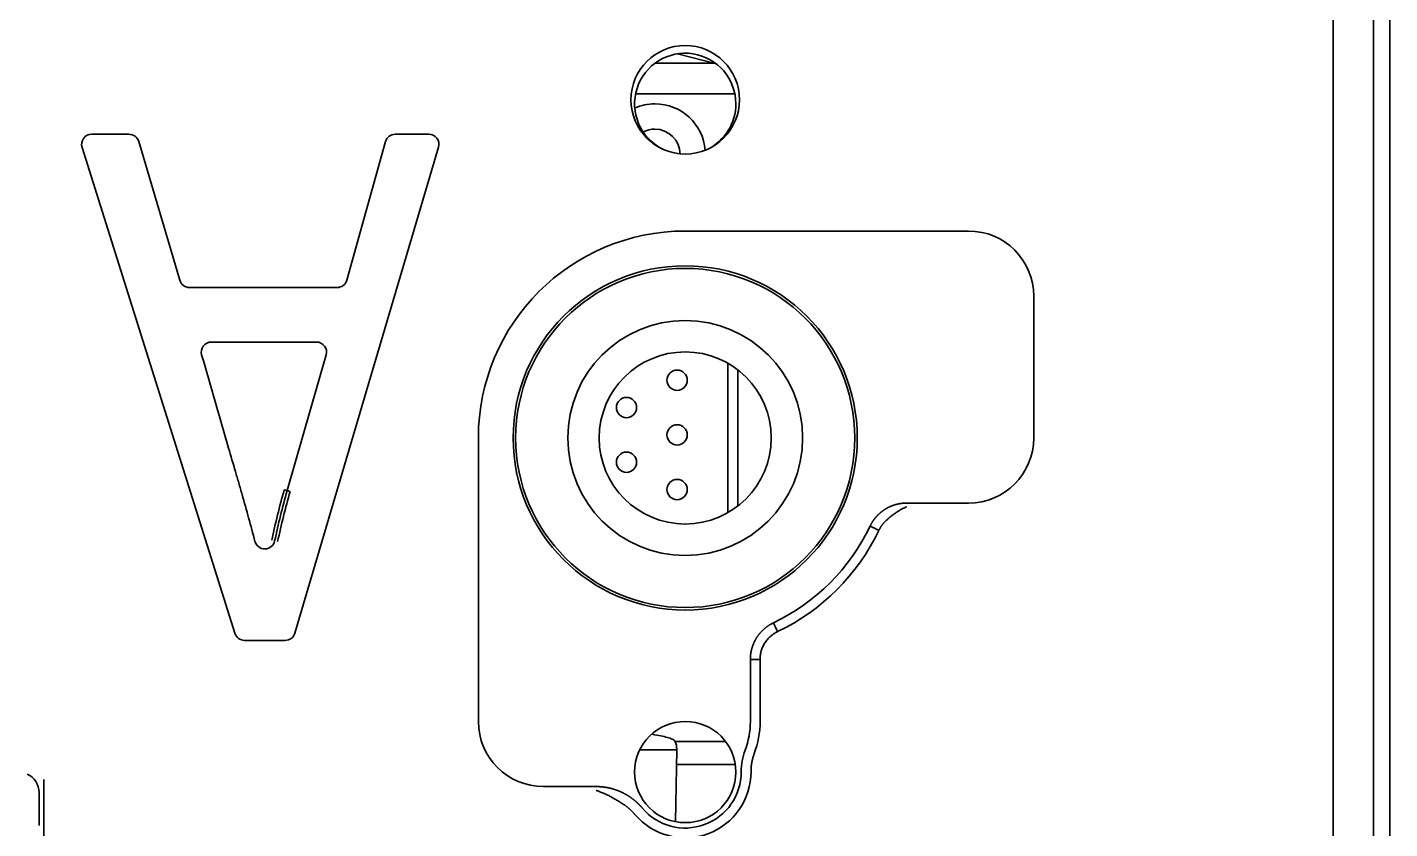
# Model space of a CAD drawing. Header units: inches. Extents: x 90 to 4162, y -443 to 3471.
# Drawn here: x 2934.4 to 3001.7, y 2672 to 2711.6 of the extents above; entities that cross this region are included whole.
import ezdxf

# ---------------------------------------------------------------- set-up
doc = ezdxf.new("R2010")
doc.units = ezdxf.units.IN
doc.layers.add('1', color=7, linetype='Continuous', true_color=0xffffff)

msp = doc.modelspace()

# ---------------------------------------------------------------- linework, layer by layer
at = {"layer": '1', "color": 7, "linetype": 'Continuous', "lineweight": 35}
for p, q in [((3000.891, 3299.226), (3000.891, 2659.376)), ((3001.691, 2642.176), (3001.691, 2964.373)), ((2998.891, 2659.076), (2998.891, 2750.778)), ((2998.891, 2749.277), (2998.891, 2663.276)), ((2968.431, 2709.746), (2966.506, 2710.247)), ((2968.314, 2709.776), (2965.391, 2709.776)), ((2969.34, 2708.276), (2964.442, 2708.276)), ((2939.416, 2706.276), (2937.573, 2706.276)), ((2954.222, 2706.276), (2952.569, 2706.276)), ((2937.096, 2705.626), (2944.649, 2681.626)), ((2941.927, 2699.062), (2939.895, 2705.918)), ((2947.611, 2681.635), (2954.701, 2705.635)), ((2952.087, 2705.911), (2950.176, 2699.07)), ((2980.891, 2701.494), (2966.891, 2701.494)), ((2949.694, 2698.704), (2942.407, 2698.704)), ((2984.108, 2691.276), (2984.108, 2698.276)), ((2943.486, 2696.012), (2948.676, 2696.012)), ((2949.157, 2695.373), (2947.229, 2688.676)), ((2968.991, 2694.969), (2968.991, 2687.58)), ((2969.491, 2687.912), (2969.491, 2694.636)), ((2956.674, 2691.276), (2956.674, 2677.276)), ((2977.827, 2688.059), (2980.891, 2688.059)), ((2945.126, 2681.276), (2947.131, 2681.276)), ((2970.108, 2677.276), (2970.108, 2680.34)), ((2970.591, 2680.34), (2970.591, 2677.276)), ((2964.646, 2675.876), (2966.473, 2675.876)), ((2968.891, 2676.276), (2966.354, 2676.276)), ((2966.473, 2675.876), (2966.411, 2672.323)), ((2966.473, 2675.876), (2966.473, 2675.919)), ((2969.363, 2675.151), (2966.461, 2675.151)), ((2935.207, 2660.591), (2935.207, 2674.404)), ((2959.891, 2674.059), (2962.482, 2674.059)), ((2934.979, 2673.765), (2934.979, 2672.14)), ((2934.979, 2673.765), (2934.979, 2673.765)), ((2934.979, 2673.765), (2934.979, 2672.14))]:
    msp.add_line(p, q, dxfattribs=at)
for centre, radius in [((2966.891, 2707.976), 2.68), ((2966.891, 2691.276), 8.5), ((2966.891, 2691.274), 8.375), ((2966.891, 2691.274), 5.8), ((2966.891, 2691.274), 4.25), ((2966.891, 2674.776), 2.5)]:
    msp.add_circle(centre, radius, dxfattribs=at)
for centre, radius, start, end in [((2966.891, 2707.776), 2.5, 0, 243.30375), ((2965.391, 2705.276), 2.5, 90, 113.36906), ((2965.391, 2705.276), 2.5, 4.7025, 90), ((2966.891, 2707.776), 2.5, 296.69062, 0), ((2937.573, 2705.776), 0.5, 90, 197.47032), ((2939.416, 2705.776), 0.5, 16.50585, 90), ((2952.569, 2705.776), 0.5, 90, 164.3881), ((2954.222, 2705.776), 0.5, 343.54075, 90), ((2965.391, 2705.276), 1.25, 90, 117.49781), ((2965.391, 2705.276), 1.25, 0.57375, 90), ((2966.891, 2691.276), 10.217, 90, 180), ((2980.891, 2698.276), 3.217, 0, 90), ((2942.407, 2699.204), 0.5, 196.50585, 270), ((2949.694, 2699.204), 0.5, 270, 344.3881), ((2943.486, 2695.512), 0.5, 90, 196.1636), ((2948.676, 2695.512), 0.5, 343.94567, 90), ((2966.491, 2694.126), 0.5, 0, 180), ((2966.491, 2694.126), 0.5, 180, 0), ((2963.991, 2692.776), 0.5, 0, 180), ((2963.991, 2692.776), 0.5, 180, 0), ((2966.491, 2691.426), 0.5, 0, 180), ((2966.491, 2691.426), 0.5, 180, 0), ((2980.891, 2691.276), 3.217, 270, 0), ((2963.991, 2690.076), 0.5, 0, 180), ((2963.991, 2690.076), 0.5, 180, 0), ((2966.491, 2688.726), 0.5, 0, 180), ((2966.491, 2688.726), 0.5, 180, 0), ((2966.891, 2691.276), 10.117, 295.50031, 334.49969), ((2966.891, 2691.276), 10.6, 295.50031, 334.49969), ((2946.123, 2686.296), 0.5, 194.73644, 347.89897), ((2945.126, 2681.776), 0.5, 197.47032, 270), ((2947.131, 2681.776), 0.5, 270, 343.54075), ((2959.891, 2677.276), 3.217, 180, 270), ((2966.091, 2677.276), 4.017, 339.36558, 0), ((2966.091, 2677.276), 4.5, 339.36558, 0), ((2966.891, 2674.776), 3.25, 220.12402, 0.27494), ((2966.891, 2674.776), 2.767, 220.12402, 0.27494)]:
    msp.add_arc(centre, radius, start, end, dxfattribs=at)
for centre, major_axis, ratio, start_param, end_param in [((2947.085, 2688.717), (0.144, -0.041), 0.003982, 4.712389, 6.283185), ((2947.374, 2688.635), (0.144, -0.041), 0.003982, 3.141593, 4.712389), ((2933.978, 2673.763), (-0.709, -0.709), 0.997569, 2.356803, 3.502669)]:
    msp.add_ellipse(centre, major_axis=major_axis, ratio=ratio, start_param=start_param, end_param=end_param, dxfattribs=at)
for points, knots in [([(2945.639, 2686.169), (2945.538, 2686.554), (2945.434, 2686.939), (2945.221, 2687.708), (2945.113, 2688.092), (2944.949, 2688.668), (2944.894, 2688.859), (2944.783, 2689.243), (2944.727, 2689.434), (2944.56, 2690.009), (2944.005, 2691.924), (2943.45, 2693.84), (2943.006, 2695.372)], [0, 0, 0, 0, 0.125, 0.125, 0.25, 0.25, 0.3125, 0.3125, 0.375, 0.375, 0.5, 1, 1, 1, 1]), ([(2946.465, 2686.222), (2946.555, 2686.641), (2946.651, 2687.059), (2946.858, 2687.891), (2946.968, 2688.305), (2947.085, 2688.717)], [0, 0, 0, 0, 0.5, 0.5, 1, 1, 1, 1]), ([(2947.229, 2688.676), (2947.113, 2688.265), (2947.003, 2687.853), (2946.797, 2687.024), (2946.701, 2686.608), (2946.612, 2686.191)], [0, 0, 0, 0, 0.5, 0.5, 1, 1, 1, 1]), ([(2976.023, 2686.921), (2976.026, 2686.928), (2976.033, 2686.942), (2976.043, 2686.963), (2976.054, 2686.984), (2976.065, 2687.004), (2976.076, 2687.025), (2976.088, 2687.045), (2976.099, 2687.066), (2976.111, 2687.086), (2976.124, 2687.106), (2976.136, 2687.126), (2976.149, 2687.146), (2976.161, 2687.165), (2976.174, 2687.185), (2976.188, 2687.204), (2976.201, 2687.223), (2976.215, 2687.242), (2976.229, 2687.261), (2976.243, 2687.28), (2976.258, 2687.298), (2976.272, 2687.316), (2976.287, 2687.335), (2976.302, 2687.353), (2976.317, 2687.37), (2976.333, 2687.388), (2976.348, 2687.405), (2976.364, 2687.423), (2976.38, 2687.44), (2976.397, 2687.457), (2976.413, 2687.473), (2976.43, 2687.49), (2976.447, 2687.506), (2976.464, 2687.522), (2976.481, 2687.538), (2976.498, 2687.554), (2976.516, 2687.569), (2976.534, 2687.584), (2976.552, 2687.599), (2976.57, 2687.614), (2976.588, 2687.629), (2976.607, 2687.643), (2976.625, 2687.658), (2976.644, 2687.671), (2976.663, 2687.685), (2976.682, 2687.699), (2976.701, 2687.712), (2976.721, 2687.725), (2976.741, 2687.738), (2976.76, 2687.751), (2976.78, 2687.763), (2976.8, 2687.775), (2976.82, 2687.787), (2976.841, 2687.799), (2976.861, 2687.81), (2976.882, 2687.821), (2976.902, 2687.832), (2976.923, 2687.843), (2976.944, 2687.854), (2976.965, 2687.864), (2976.987, 2687.874), (2977.008, 2687.884), (2977.029, 2687.893), (2977.051, 2687.902), (2977.073, 2687.911), (2977.094, 2687.92), (2977.116, 2687.928), (2977.138, 2687.937), (2977.16, 2687.945), (2977.182, 2687.952), (2977.205, 2687.96), (2977.227, 2687.967), (2977.249, 2687.974), (2977.272, 2687.98), (2977.294, 2687.987), (2977.317, 2687.993), (2977.34, 2687.999), (2977.362, 2688.004), (2977.385, 2688.01), (2977.408, 2688.015), (2977.431, 2688.019), (2977.454, 2688.024), (2977.477, 2688.028), (2977.5, 2688.032), (2977.523, 2688.036), (2977.547, 2688.039), (2977.57, 2688.042), (2977.593, 2688.045), (2977.616, 2688.048), (2977.64, 2688.05), (2977.663, 2688.052), (2977.686, 2688.054), (2977.71, 2688.056), (2977.733, 2688.057), (2977.757, 2688.058), (2977.78, 2688.058), (2977.803, 2688.059), (2977.819, 2688.059), (2977.827, 2688.059)], [0, 0, 0, 0, 0.010418, 0.020835, 0.031252, 0.04167, 0.052087, 0.062504, 0.072921, 0.083338, 0.093755, 0.104172, 0.114589, 0.125006, 0.135423, 0.145839, 0.156256, 0.166673, 0.177089, 0.187506, 0.197922, 0.208339, 0.218755, 0.229171, 0.239588, 0.250004, 0.26042, 0.270837, 0.281253, 0.291669, 0.302085, 0.312501, 0.322917, 0.333334, 0.34375, 0.354166, 0.364582, 0.374998, 0.385414, 0.39583, 0.406246, 0.416662, 0.427078, 0.437494, 0.44791, 0.458326, 0.468742, 0.479158, 0.489574, 0.49999, 0.510406, 0.520822, 0.531238, 0.541654, 0.55207, 0.562486, 0.572902, 0.583318, 0.593735, 0.604151, 0.614567, 0.624983, 0.6354, 0.645816, 0.656232, 0.666648, 0.677065, 0.687481, 0.697898, 0.708314, 0.718731, 0.729147, 0.739564, 0.749981, 0.760398, 0.770814, 0.781231, 0.791648, 0.802065, 0.812482, 0.822899, 0.833316, 0.843733, 0.854151, 0.864568, 0.874985, 0.885403, 0.89582, 0.906238, 0.916656, 0.927073, 0.937491, 0.947909, 0.958327, 0.968745, 0.979163, 0.989582, 1, 1, 1, 1]), ([(2976.77, 2687.151), (2976.81, 2687.19), (2976.85, 2687.228), (2976.932, 2687.302), (2976.973, 2687.337), (2977.057, 2687.407), (2977.099, 2687.441), (2977.164, 2687.489), (2977.185, 2687.506), (2977.229, 2687.537), (2977.251, 2687.552), (2977.296, 2687.582), (2977.318, 2687.597), (2977.351, 2687.619), (2977.363, 2687.627), (2977.385, 2687.641), (2977.396, 2687.648), (2977.452, 2687.683), (2977.497, 2687.711), (2977.587, 2687.762), (2977.633, 2687.786), (2977.703, 2687.82), (2977.726, 2687.831), (2977.762, 2687.847), (2977.774, 2687.852), (2977.791, 2687.859), (2977.797, 2687.862), (2977.805, 2687.865), (2977.807, 2687.866), (2977.809, 2687.867), (2977.811, 2687.868), (2977.811, 2687.868), (2977.815, 2687.869), (2977.818, 2687.87), (2977.822, 2687.871)], [0, 0, 0, 0, 0.125, 0.125, 0.25, 0.25, 0.375, 0.375, 0.4375, 0.4375, 0.5, 0.5, 0.5625, 0.5625, 0.59375, 0.59375, 0.625, 0.625, 0.75, 0.75, 0.875, 0.875, 0.9375, 0.9375, 0.96875, 0.96875, 0.984375, 0.984375, 0.988281, 0.990234, 0.990234, 0.992188, 0.992188, 1, 1, 1, 1]), ([(2970.108, 2680.34), (2970.108, 2680.348), (2970.109, 2680.364), (2970.109, 2680.387), (2970.11, 2680.411), (2970.111, 2680.434), (2970.112, 2680.458), (2970.113, 2680.481), (2970.115, 2680.504), (2970.117, 2680.528), (2970.12, 2680.551), (2970.122, 2680.574), (2970.125, 2680.598), (2970.128, 2680.621), (2970.132, 2680.644), (2970.135, 2680.667), (2970.139, 2680.69), (2970.144, 2680.713), (2970.148, 2680.736), (2970.153, 2680.759), (2970.158, 2680.782), (2970.163, 2680.805), (2970.169, 2680.828), (2970.175, 2680.85), (2970.181, 2680.873), (2970.187, 2680.896), (2970.194, 2680.918), (2970.201, 2680.941), (2970.208, 2680.963), (2970.215, 2680.985), (2970.223, 2681.007), (2970.231, 2681.029), (2970.239, 2681.051), (2970.248, 2681.073), (2970.256, 2681.095), (2970.265, 2681.117), (2970.274, 2681.138), (2970.284, 2681.16), (2970.294, 2681.181), (2970.304, 2681.202), (2970.314, 2681.223), (2970.324, 2681.244), (2970.335, 2681.265), (2970.346, 2681.286), (2970.357, 2681.306), (2970.369, 2681.327), (2970.38, 2681.347), (2970.392, 2681.367), (2970.404, 2681.387), (2970.417, 2681.407), (2970.429, 2681.427), (2970.442, 2681.446), (2970.455, 2681.466), (2970.469, 2681.485), (2970.482, 2681.504), (2970.496, 2681.523), (2970.51, 2681.542), (2970.524, 2681.561), (2970.539, 2681.579), (2970.553, 2681.598), (2970.568, 2681.616), (2970.583, 2681.634), (2970.598, 2681.651), (2970.614, 2681.669), (2970.629, 2681.686), (2970.645, 2681.704), (2970.661, 2681.721), (2970.678, 2681.738), (2970.694, 2681.754), (2970.711, 2681.771), (2970.728, 2681.787), (2970.745, 2681.803), (2970.762, 2681.819), (2970.78, 2681.835), (2970.797, 2681.85), (2970.815, 2681.865), (2970.833, 2681.88), (2970.851, 2681.895), (2970.869, 2681.91), (2970.888, 2681.924), (2970.906, 2681.938), (2970.925, 2681.952), (2970.944, 2681.966), (2970.963, 2681.98), (2970.983, 2681.993), (2971.002, 2682.006), (2971.022, 2682.019), (2971.042, 2682.032), (2971.061, 2682.044), (2971.082, 2682.056), (2971.102, 2682.068), (2971.122, 2682.08), (2971.142, 2682.091), (2971.163, 2682.102), (2971.184, 2682.113), (2971.205, 2682.124), (2971.226, 2682.134), (2971.24, 2682.141), (2971.247, 2682.145)], [0, 0, 0, 0, 0.010418, 0.020837, 0.031255, 0.041673, 0.052091, 0.062509, 0.072927, 0.083344, 0.093762, 0.10418, 0.114597, 0.125015, 0.135432, 0.145849, 0.156267, 0.166684, 0.177101, 0.187518, 0.197935, 0.208352, 0.218769, 0.229186, 0.239602, 0.250019, 0.260436, 0.270852, 0.281269, 0.291686, 0.302102, 0.312519, 0.322935, 0.333351, 0.343768, 0.354184, 0.3646, 0.375017, 0.385433, 0.395849, 0.406265, 0.416681, 0.427098, 0.437514, 0.44793, 0.458346, 0.468762, 0.479178, 0.489594, 0.50001, 0.510426, 0.520842, 0.531258, 0.541674, 0.55209, 0.562506, 0.572922, 0.583338, 0.593754, 0.60417, 0.614586, 0.625002, 0.635418, 0.645834, 0.65625, 0.666666, 0.677083, 0.687499, 0.697915, 0.708331, 0.718747, 0.729163, 0.73958, 0.749996, 0.760412, 0.770829, 0.781245, 0.791661, 0.802078, 0.812494, 0.822911, 0.833327, 0.843744, 0.854161, 0.864577, 0.874994, 0.885411, 0.895828, 0.906245, 0.916662, 0.927079, 0.937496, 0.947913, 0.95833, 0.968748, 0.979165, 0.989582, 1, 1, 1, 1]), ([(2966.397, 2676.285), (2966.383, 2676.316), (2966.317, 2676.376), (2966.101, 2676.463), (2965.789, 2676.545), (2965.483, 2676.603), (2965.291, 2676.634), (2965.246, 2676.641)], [0, 0, 0, 0, 0.239772, 0.475409, 0.706252, 0.931821, 1, 1, 1, 1]), ([(2966.473, 2675.919), (2966.47, 2676.036), (2966.447, 2676.162), (2966.397, 2676.284), (2966.396, 2676.285)], [0, 0, 0, 0, 0.993419, 1, 1, 1, 1]), ([(2969.658, 2674.79), (2969.658, 2674.972), (2969.673, 2675.154), (2969.738, 2675.513), (2969.787, 2675.69), (2969.851, 2675.861)], [0, 0, 0, 0, 0.5, 0.5, 1, 1, 1, 1]), ([(2962.482, 2674.059), (2962.491, 2674.059), (2962.51, 2674.059), (2962.537, 2674.058), (2962.564, 2674.058), (2962.591, 2674.057), (2962.618, 2674.056), (2962.645, 2674.055), (2962.673, 2674.053), (2962.7, 2674.051), (2962.727, 2674.049), (2962.754, 2674.047), (2962.781, 2674.044), (2962.808, 2674.041), (2962.835, 2674.038), (2962.862, 2674.035), (2962.889, 2674.031), (2962.916, 2674.027), (2962.943, 2674.023), (2962.97, 2674.019), (2962.996, 2674.015), (2963.023, 2674.01), (2963.05, 2674.005), (2963.077, 2674), (2963.103, 2673.994), (2963.13, 2673.988), (2963.156, 2673.982), (2963.183, 2673.976), (2963.209, 2673.97), (2963.235, 2673.963), (2963.262, 2673.956), (2963.288, 2673.949), (2963.314, 2673.941), (2963.34, 2673.934), (2963.366, 2673.926), (2963.392, 2673.918), (2963.418, 2673.909), (2963.444, 2673.901), (2963.47, 2673.892), (2963.495, 2673.883), (2963.521, 2673.873), (2963.546, 2673.864), (2963.572, 2673.854), (2963.597, 2673.844), (2963.622, 2673.834), (2963.647, 2673.823), (2963.672, 2673.813), (2963.697, 2673.802), (2963.722, 2673.791), (2963.747, 2673.779), (2963.771, 2673.768), (2963.796, 2673.756), (2963.82, 2673.744), (2963.844, 2673.732), (2963.868, 2673.719), (2963.893, 2673.707), (2963.916, 2673.694), (2963.94, 2673.681), (2963.964, 2673.667), (2963.988, 2673.654), (2964.011, 2673.64), (2964.034, 2673.626), (2964.057, 2673.612), (2964.081, 2673.598), (2964.103, 2673.583), (2964.126, 2673.568), (2964.149, 2673.553), (2964.171, 2673.538), (2964.194, 2673.522), (2964.216, 2673.507), (2964.238, 2673.491), (2964.26, 2673.475), (2964.282, 2673.459), (2964.304, 2673.442), (2964.325, 2673.426), (2964.347, 2673.409), (2964.368, 2673.392), (2964.389, 2673.375), (2964.41, 2673.357), (2964.431, 2673.34), (2964.451, 2673.322), (2964.472, 2673.304), (2964.492, 2673.286), (2964.512, 2673.268), (2964.532, 2673.249), (2964.552, 2673.23), (2964.571, 2673.212), (2964.591, 2673.193), (2964.61, 2673.173), (2964.629, 2673.154), (2964.648, 2673.134), (2964.666, 2673.115), (2964.685, 2673.095), (2964.703, 2673.075), (2964.722, 2673.055), (2964.74, 2673.034), (2964.757, 2673.014), (2964.769, 2673), (2964.775, 2672.993)], [0, 0, 0, 0, 0.010418, 0.020835, 0.031253, 0.04167, 0.052088, 0.062505, 0.072922, 0.08334, 0.093757, 0.104175, 0.114592, 0.125009, 0.135426, 0.145844, 0.156261, 0.166678, 0.177095, 0.187512, 0.197929, 0.208347, 0.218764, 0.229181, 0.239598, 0.250015, 0.260432, 0.270849, 0.281266, 0.291683, 0.302099, 0.312516, 0.322933, 0.33335, 0.343767, 0.354184, 0.364601, 0.375017, 0.385434, 0.395851, 0.406267, 0.416684, 0.427101, 0.437518, 0.447934, 0.458351, 0.468767, 0.479184, 0.489601, 0.500017, 0.510434, 0.52085, 0.531267, 0.541683, 0.5521, 0.562516, 0.572933, 0.583349, 0.593766, 0.604182, 0.614599, 0.625015, 0.635431, 0.645848, 0.656264, 0.66668, 0.677097, 0.687513, 0.697929, 0.708346, 0.718762, 0.729178, 0.739595, 0.750011, 0.760427, 0.770844, 0.78126, 0.791676, 0.802092, 0.812509, 0.822925, 0.833341, 0.843757, 0.854173, 0.86459, 0.875006, 0.885422, 0.895838, 0.906254, 0.916671, 0.927087, 0.937503, 0.947919, 0.958335, 0.968752, 0.979168, 0.989584, 1, 1, 1, 1]), ([(2962.486, 2673.871), (2962.49, 2673.87), (2962.493, 2673.869), (2962.498, 2673.867), (2962.499, 2673.867), (2962.501, 2673.866), (2962.504, 2673.865), (2962.507, 2673.864), (2962.516, 2673.861), (2962.524, 2673.858), (2962.546, 2673.85), (2962.561, 2673.845), (2962.607, 2673.829), (2962.637, 2673.817), (2962.726, 2673.783), (2962.786, 2673.758), (2962.905, 2673.707), (2962.964, 2673.68), (2963.082, 2673.624), (2963.199, 2673.565), (2963.315, 2673.501), (2963.43, 2673.436), (2963.488, 2673.402), (2963.602, 2673.333), (2963.659, 2673.298), (2963.772, 2673.226), (2963.828, 2673.189), (2963.884, 2673.151)], [0, 0, 0, 0, 0.007813, 0.007813, 0.009766, 0.009766, 0.011719, 0.015625, 0.015625, 0.03125, 0.03125, 0.0625, 0.0625, 0.125, 0.125, 0.25, 0.25, 0.375, 0.375, 0.5, 0.625, 0.625, 0.75, 0.75, 0.875, 0.875, 1, 1, 1, 1])]:
    msp.add_open_spline(points, degree=3, knots=knots, dxfattribs=at)
for points, degree in [([(2947.374, 2688.635), (2947.142, 2687.816), (2946.937, 2686.991), (2946.758, 2686.16)], 3), ([(2976.023, 2686.921), (2976.458, 2686.713)], 1), ([(2976.769, 2687.152), (2976.577, 2686.966), (2976.458, 2686.713)], 2), ([(2971.247, 2682.145), (2971.316, 2681.999), (2971.385, 2681.854), (2971.454, 2681.709)], 3), ([(2971.454, 2681.709), (2971.056, 2681.522), (2970.588, 2680.779), (2970.591, 2680.34)], 2), ([(2970.108, 2680.34), (2970.591, 2680.34)], 1), ([(2970.302, 2675.691), (2970.138, 2675.256), (2970.141, 2674.792)], 2), ([(2964.406, 2672.682), (2964.176, 2672.957), (2963.885, 2673.152)], 2)]:
    msp.add_open_spline(points, degree=degree, dxfattribs=at)

doc.saveas('drawing.dxf')
